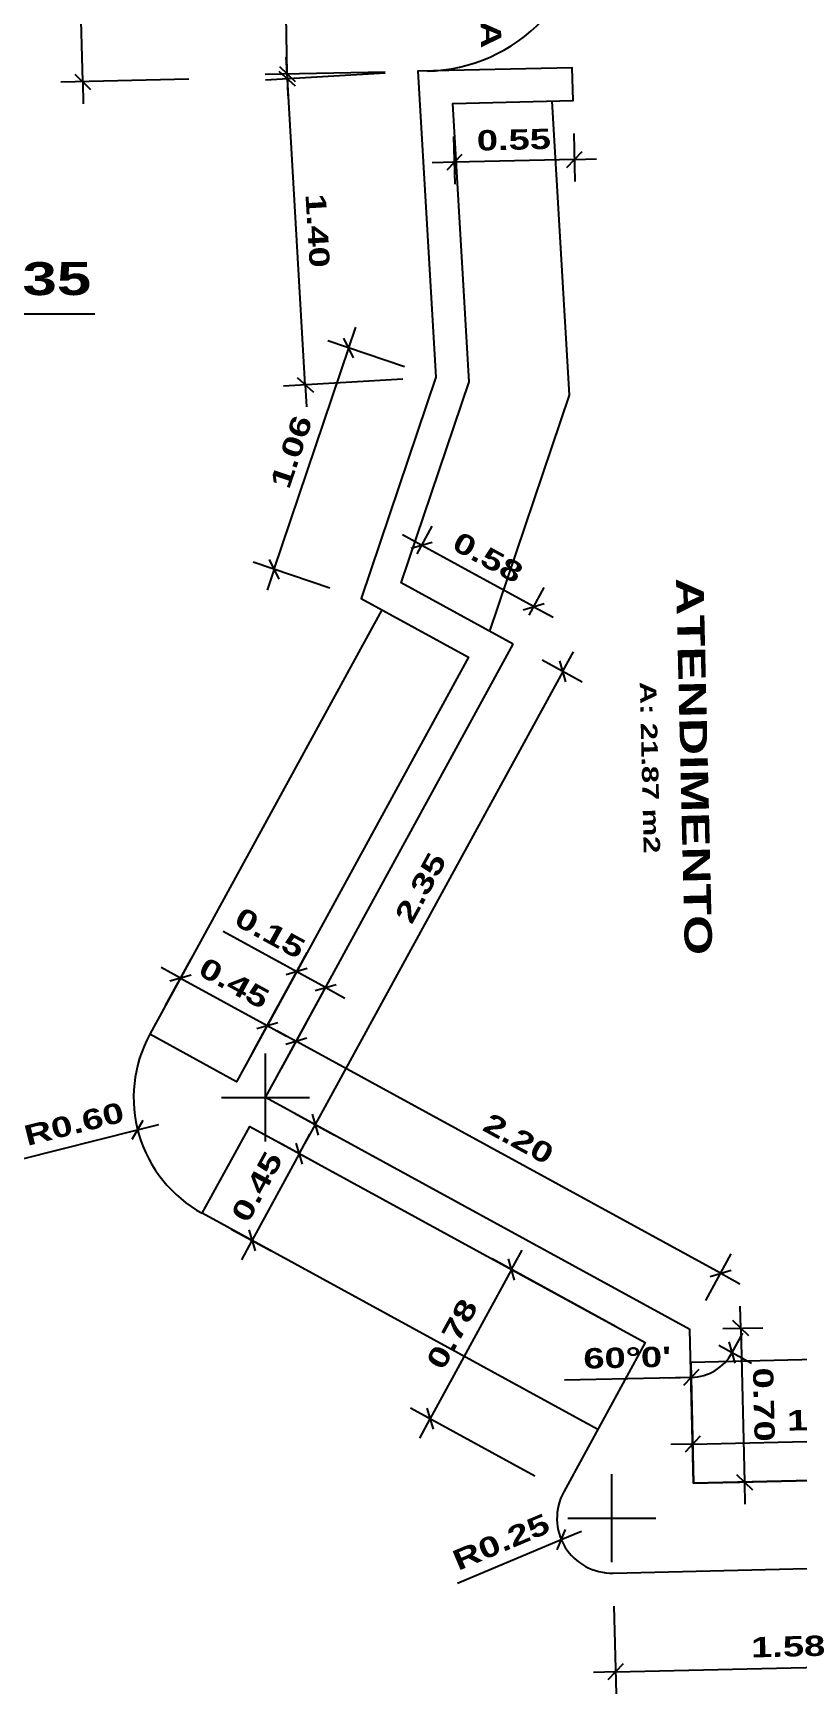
# Model space of a CAD drawing. Extents: x 346 to 515, y 162 to 297.
# Drawn here: x 470.73 to 474.21, y 215.43 to 223.02 of the extents above; entities that cross this region are included whole.
import ezdxf
from ezdxf.enums import TextEntityAlignment as Align

# ---------------------------------------------------------------- set-up
doc = ezdxf.new("R2010")
doc.units = 0
doc.header["$LTSCALE"] = 35
doc.linetypes.add('HIDDEN2', pattern=[4.7625, 3.175, -1.5875])
doc.layers.get('0').update_dxf_attribs({"linetype": 'CONTINUOUS'})
doc.layers.get('DEFPOINTS').update_dxf_attribs({"color": 2, "linetype": 'CONTINUOUS'})
for name, color, linetype in [('COBERTURA', 13, 'HIDDEN2'), ('COTA', 13, 'CONTINUOUS'), ('COTAS_100', 13, 'CONTINUOUS'), ('COTAS_125', 13, 'CONTINUOUS'), ('DIVISORIA', 2, 'CONTINUOUS'), ('EQUIP', 7, 'CONTINUOUS'), ('ESPECARQ', 2, 'CONTINUOUS'), ('LPISO', 234, 'CONTINUOUS'), ('UNIDADE', 4, 'CONTINUOUS')]:
    doc.layers.add(name, color=color, linetype=linetype)
doc.styles.add('REGUA100', font='cityb___.ttf', dxfattribs={"width": 1.4})
doc.styles.add('REGUA60', font='cityb___.ttf', dxfattribs={"width": 1.4})
doc.dimstyles.get("Standard").update_dxf_attribs({"dimtxt": 0.18, "dimasz": 0.18, "dimexe": 0.18, "dimexo": 0.0625, "dimgap": 0.09, "dimtad": 0, "dimtih": 1, "dimtoh": 1, "dimdec": 4, "dimzin": 0, "dimdsep": 46, "dimtxsty": 'Standard', "dimcen": 0.09, "dimadec": 0, "dimazin": 0, "dimtfac": 1, "dimtdec": 4, "dimtofl": 0, "dimtmove": 0, "dimatfit": 3, "dimfxl": 1, "dimtolj": 1, "dimtzin": 0, "dimarcsym": 0})

# ---------------------------------------------------------------- blocks, each defined once
blk = doc.blocks.new('COTATR')
at = {"color": 6}
blk.add_line((-70.7, -70.7), (70.7, 70.7), dxfattribs=at)
at = {"color": 0, "linetype": 'ByBlock'}
blk.add_line((0, 0), (200, 0), dxfattribs=at)
blk = doc.blocks.new('*D35')
at = {"color": 0, "linetype": 'ByBlock'}
blk.add_line((433.2369, 223.7809), (431.5721, 225.294), dxfattribs=at)
at = {"layer": 'DEFPOINTS', "color": 0, "linetype": 'ByBlock'}
for p in [(431.5721, 225.294), (474.8759, 185.935)]:
    blk.add_point(p, dxfattribs=at)
at = {"color": 0, "linetype": 'ByBlock', "xscale": 0.001, "yscale": 0.001, "zscale": 0.001, "rotation": 137.7321252080714}
blk.add_blockref('COTATR', (431.5721, 225.294), dxfattribs=at)
at = {"color": 2, "linetype": 'ByBlock', "insert": (432.9218, 224.3283), "char_height": 0.185, "attachment_point": 5, "rotation": 317.73213, "style": 'REGUA60'}
blk.add_mtext('\\A1;R58.52', dxfattribs=at)
blk = doc.blocks.new('*D145')
at = {"color": 0, "linetype": 'ByBlock'}
for p, q in [((476.7321, 216.0176), (477.1076, 215.8124)), ((477.0196, 215.8599), (473.4357, 209.3002)), ((473.1477, 209.457), (473.5232, 209.2518))]:
    blk.add_line(p, q, dxfattribs=at)
at = {"layer": 'DEFPOINTS', "color": 0, "linetype": 'ByBlock'}
for p in [(476.6004, 216.0895), (473.016, 209.5289), (473.4354, 209.2998)]:
    blk.add_point(p, dxfattribs=at)
at = {"color": 0, "linetype": 'ByBlock', "xscale": 0.0005, "yscale": 0.0005, "zscale": 0.0005}
for p, rotation in [((477.0198, 215.8604), 61.34990299721299), ((473.4354, 209.2998), 241.349902997213)]:
    blk.add_blockref('COTATR', p, dxfattribs=dict(at, rotation=rotation))
at = {"color": 2, "linetype": 'ByBlock', "insert": (475.1424, 212.6266), "char_height": 0.0925, "attachment_point": 5, "rotation": 61.3499, "style": 'REGUA60'}
blk.add_mtext('\\A1;7.48', dxfattribs=at)
blk = doc.blocks.new('*D162')
at = {"color": 0, "linetype": 'ByBlock'}
for p, q in [((473.7313, 216.572), (473.7283, 216.7005)), ((474.931, 216.6003), (474.928, 216.7288)), ((473.7311, 216.6006), (474.9298, 216.6288))]:
    blk.add_line(p, q, dxfattribs=at)
at = {"layer": 'DEFPOINTS', "color": 0, "linetype": 'ByBlock'}
for p in [(474.9303, 216.6288), (474.9345, 216.4504), (473.7348, 216.4221)]:
    blk.add_point(p, dxfattribs=at)
at = {"color": 0, "linetype": 'ByBlock', "xscale": 0.0005, "yscale": 0.0005, "zscale": 0.0005}
for p, rotation in [((473.7306, 216.6005), 181.3499029972141), ((474.9303, 216.6288), 1.349902997214041)]:
    blk.add_blockref('COTATR', p, dxfattribs=dict(at, rotation=rotation))
at = {"color": 2, "linetype": 'ByBlock', "insert": (474.3282, 216.7109), "char_height": 0.0925, "attachment_point": 5, "rotation": 1.3499, "style": 'REGUA60'}
blk.add_mtext('\\A1;1.20', dxfattribs=at)
blk = doc.blocks.new('*D163')
at = {"color": 0, "linetype": 'ByBlock'}
for p, q in [((473.8683, 217.1254), (474.0494, 217.1297)), ((473.9494, 217.1268), (473.9659, 216.428)), ((473.8848, 216.4256), (474.0659, 216.4299))]:
    blk.add_line(p, q, dxfattribs=at)
at = {"layer": 'DEFPOINTS', "color": 0, "linetype": 'ByBlock'}
for p in [(473.7184, 217.1219), (473.7348, 216.4221), (473.9659, 216.4275)]:
    blk.add_point(p, dxfattribs=at)
at = {"color": 0, "linetype": 'ByBlock', "xscale": 0.0005, "yscale": 0.0005, "zscale": 0.0005}
for p, rotation in [((473.9494, 217.1273), 91.34990299721404), ((473.9659, 216.4275), 271.349902997214)]:
    blk.add_blockref('COTATR', p, dxfattribs=dict(at, rotation=rotation))
at = {"color": 2, "linetype": 'ByBlock', "insert": (474.0539, 216.7797), "char_height": 0.0925, "attachment_point": 5, "rotation": 271.3499, "style": 'REGUA60'}
blk.add_mtext('\\A1;0.70', dxfattribs=at)
blk = doc.blocks.new('*D164')
at = {"color": 0, "linetype": 'ByBlock'}
for p, q in [((471.8596, 218.3083), (471.9752, 218.5199)), ((473.8575, 217.3776), (471.9277, 218.4319)), ((473.7903, 217.2535), (473.9059, 217.4651))]:
    blk.add_line(p, q, dxfattribs=at)
at = {"layer": 'DEFPOINTS', "color": 0, "linetype": 'ByBlock'}
for p in [(471.9273, 218.4322), (471.7877, 218.1767), (473.7184, 217.1219)]:
    blk.add_point(p, dxfattribs=at)
at = {"color": 0, "linetype": 'ByBlock', "xscale": 0.0005, "yscale": 0.0005, "zscale": 0.0005}
for p, rotation in [((471.9273, 218.4322), 151.3499029972133), ((473.8579, 217.3774), 331.3499029972133)]:
    blk.add_blockref('COTATR', p, dxfattribs=dict(at, rotation=rotation))
at = {"color": 2, "linetype": 'ByBlock', "insert": (472.9388, 217.9892), "char_height": 0.0925, "attachment_point": 5, "rotation": 331.3499, "style": 'REGUA60'}
blk.add_mtext('\\A1;2.20', dxfattribs=at)
blk = doc.blocks.new('*D165')
at = {"color": 0, "linetype": 'ByBlock'}
for p, q in [((473.0461, 220.1671), (473.228, 220.0677)), ((473.14, 220.1152), (472.0137, 218.0538)), ((471.9194, 218.1048), (472.1012, 218.0054))]:
    blk.add_line(p, q, dxfattribs=at)
at = {"layer": 'DEFPOINTS', "color": 0, "linetype": 'ByBlock'}
for p in [(472.9144, 220.239), (471.7877, 218.1767), (472.0135, 218.0533)]:
    blk.add_point(p, dxfattribs=at)
at = {"color": 0, "linetype": 'ByBlock', "xscale": 0.0005, "yscale": 0.0005, "zscale": 0.0005}
for p, rotation in [((473.1402, 220.1156), 61.34990299721163), ((472.0135, 218.0533), 241.3499029972116)]:
    blk.add_blockref('COTATR', p, dxfattribs=dict(at, rotation=rotation))
at = {"color": 2, "linetype": 'ByBlock', "insert": (472.4933, 219.1302), "char_height": 0.0925, "attachment_point": 5, "rotation": 61.3499, "style": 'REGUA60'}
blk.add_mtext('\\A1;2.35', dxfattribs=at)
blk = doc.blocks.new('*D166')
at = {"color": 0, "linetype": 'ByBlock'}
for p, q in [((472.477, 220.6489), (472.5461, 220.7753)), ((473.007, 220.4095), (472.4986, 220.6873)), ((472.9864, 220.3706), (473.0554, 220.497))]:
    blk.add_line(p, q, dxfattribs=at)
at = {"layer": 'DEFPOINTS', "color": 0, "linetype": 'ByBlock'}
for p in [(472.4981, 220.6876), (472.4051, 220.5173), (472.9144, 220.239)]:
    blk.add_point(p, dxfattribs=at)
at = {"color": 0, "linetype": 'ByBlock', "xscale": 0.0005, "yscale": 0.0005, "zscale": 0.0005}
for p, rotation in [((472.4981, 220.6876), 151.3499029972068), ((473.0075, 220.4093), 331.3499029972068)]:
    blk.add_blockref('COTATR', p, dxfattribs=dict(at, rotation=rotation))
at = {"color": 2, "linetype": 'ByBlock', "insert": (472.7991, 220.6332), "char_height": 0.0925, "attachment_point": 5, "rotation": 331.3499, "style": 'REGUA60'}
blk.add_mtext('\\A1;0.58', dxfattribs=at)
blk = doc.blocks.new('*D167')
at = {"color": 0, "linetype": 'ByBlock'}
for p, q in [((472.4203, 221.5005), (472.0714, 221.6183)), ((471.8266, 220.5802), (472.166, 221.5858)), ((472.0806, 220.4939), (471.7317, 220.6117))]:
    blk.add_line(p, q, dxfattribs=at)
at = {"layer": 'DEFPOINTS', "color": 0, "linetype": 'ByBlock'}
for p in [(472.1661, 221.5863), (472.5624, 221.4525), (472.2227, 220.446)]:
    blk.add_point(p, dxfattribs=at)
at = {"color": 0, "linetype": 'ByBlock', "xscale": 0.0005, "yscale": 0.0005, "zscale": 0.0005}
for p, rotation in [((472.1661, 221.5863), 71.34990299720693), ((471.8264, 220.5797), 251.349902997207)]:
    blk.add_blockref('COTATR', p, dxfattribs=dict(at, rotation=rotation))
at = {"color": 2, "linetype": 'ByBlock', "insert": (471.9051, 221.1138), "char_height": 0.0925, "attachment_point": 5, "rotation": 71.3499, "style": 'REGUA60'}
blk.add_mtext('\\A1;1.06', dxfattribs=at)
blk = doc.blocks.new('*D168')
at = {"color": 0, "linetype": 'ByBlock'}
for p, q in [((472.3312, 222.8356), (471.7872, 222.8037)), ((471.9685, 221.4183), (471.8871, 222.8091)), ((472.4127, 221.4438), (471.8687, 221.4119))]:
    blk.add_line(p, q, dxfattribs=at)
at = {"layer": 'DEFPOINTS', "color": 0, "linetype": 'ByBlock'}
for p in [(472.481, 222.8443), (471.887, 222.8096), (472.5624, 221.4525)]:
    blk.add_point(p, dxfattribs=at)
at = {"color": 0, "linetype": 'ByBlock', "xscale": 0.0005, "yscale": 0.0005, "zscale": 0.0005}
for p, rotation in [((471.887, 222.8096), 93.3499029972132), ((471.9685, 221.4178), 273.3499029972132)]:
    blk.add_blockref('COTATR', p, dxfattribs=dict(at, rotation=rotation))
at = {"color": 2, "linetype": 'ByBlock', "insert": (472.0244, 222.1193), "char_height": 0.0925, "attachment_point": 5, "rotation": 273.3499, "style": 'REGUA60'}
blk.add_mtext('\\A1;1.40', dxfattribs=at)
blk = doc.blocks.new('*D169')
at = {"color": 0, "linetype": 'ByBlock'}
for p, q in [((472.6433, 222.5481), (472.6485, 222.3304)), ((473.1901, 222.561), (473.1952, 222.3433)), ((473.1923, 222.4433), (472.6466, 222.4304))]:
    blk.add_line(p, q, dxfattribs=at)
at = {"layer": 'DEFPOINTS', "color": 0, "linetype": 'ByBlock'}
for p in [(472.6398, 222.698), (473.1865, 222.7109), (472.6461, 222.4304)]:
    blk.add_point(p, dxfattribs=at)
at = {"color": 0, "linetype": 'ByBlock', "xscale": 0.0005, "yscale": 0.0005, "zscale": 0.0005}
for p, rotation in [((472.6461, 222.4304), 181.3499029971905), ((473.1928, 222.4433), 1.349902997190507)]:
    blk.add_blockref('COTATR', p, dxfattribs=dict(at, rotation=rotation))
at = {"color": 2, "linetype": 'ByBlock', "insert": (472.9172, 222.5331), "char_height": 0.0925, "attachment_point": 5, "rotation": 1.3499, "style": 'REGUA60'}
blk.add_mtext('\\A1;0.55', dxfattribs=at)
blk = doc.blocks.new('*D170')
at = {"color": 0, "linetype": 'ByBlock'}
for p, q in [((471.3331, 218.596), (471.4487, 218.8076)), ((471.4012, 218.7196), (471.7952, 218.5043)), ((471.728, 218.3803), (471.8436, 218.5918))]:
    blk.add_line(p, q, dxfattribs=at)
at = {"layer": 'DEFPOINTS', "color": 0, "linetype": 'ByBlock'}
for p in [(471.7957, 218.5041), (471.2612, 218.4644), (471.6561, 218.2486)]:
    blk.add_point(p, dxfattribs=at)
at = {"color": 0, "linetype": 'ByBlock', "xscale": 0.0005, "yscale": 0.0005, "zscale": 0.0005}
for p, rotation in [((471.4008, 218.7198), 151.3499029972031), ((471.7957, 218.5041), 331.3499029972032)]:
    blk.add_blockref('COTATR', p, dxfattribs=dict(at, rotation=rotation))
at = {"color": 2, "linetype": 'ByBlock', "insert": (471.6446, 218.6969), "char_height": 0.0925, "attachment_point": 5, "rotation": 331.3499, "style": 'REGUA60'}
blk.add_mtext('\\A1;0.45', dxfattribs=at)
blk = doc.blocks.new('*D171')
at = {"color": 0, "linetype": 'ByBlock'}
for p, q in [((471.8474, 217.9731), (472.0293, 217.8738)), ((471.9413, 217.9213), (471.7261, 217.5272)), ((471.6317, 217.5782), (471.8136, 217.4789))]:
    blk.add_line(p, q, dxfattribs=at)
at = {"layer": 'DEFPOINTS', "color": 0, "linetype": 'ByBlock'}
for p in [(471.7158, 218.0451), (471.5, 217.6502), (471.7258, 217.5268)]:
    blk.add_point(p, dxfattribs=at)
at = {"color": 0, "linetype": 'ByBlock', "xscale": 0.0005, "yscale": 0.0005, "zscale": 0.0005}
for p, rotation in [((471.9416, 217.9217), 61.34990299721268), ((471.7258, 217.5268), 241.3499029972127)]:
    blk.add_blockref('COTATR', p, dxfattribs=dict(at, rotation=rotation))
at = {"color": 2, "linetype": 'ByBlock', "insert": (471.7487, 217.7707), "char_height": 0.0925, "attachment_point": 5, "rotation": 61.3499, "style": 'REGUA60'}
blk.add_mtext('\\A1;0.45', dxfattribs=at)
blk = doc.blocks.new('*D172')
at = {"color": 0, "linetype": 'ByBlock'}
for p, q in [((471.9295, 218.7491), (471.5948, 218.932)), ((471.728, 218.3803), (471.9775, 218.8369)), ((471.8596, 218.3083), (472.1091, 218.7649)), ((472.0607, 218.6774), (471.93, 218.7489))]:
    blk.add_line(p, q, dxfattribs=at)
at = {"layer": 'DEFPOINTS', "color": 0, "linetype": 'ByBlock'}
for p in [(471.9295, 218.7491), (471.6561, 218.2486), (471.7877, 218.1767)]:
    blk.add_point(p, dxfattribs=at)
at = {"color": 0, "linetype": 'ByBlock', "xscale": 0.0005, "yscale": 0.0005, "zscale": 0.0005}
for p, rotation in [((471.9295, 218.7491), 151.3499029972861), ((472.0612, 218.6772), 331.3499029972861)]:
    blk.add_blockref('COTATR', p, dxfattribs=dict(at, rotation=rotation))
at = {"color": 2, "linetype": 'ByBlock', "insert": (471.8081, 218.9251), "char_height": 0.0925, "attachment_point": 5, "rotation": 331.3499, "style": 'REGUA60'}
blk.add_mtext('\\A1;0.15', dxfattribs=at)
blk = doc.blocks.new('*D173')
at = {"color": 0, "linetype": 'ByBlock'}
for p, q in [((471.7877, 217.9767), (471.7877, 218.3767)), ((471.5877, 218.1767), (471.9877, 218.1767)), ((470.6754, 217.8966), (471.2059, 218.0302))]:
    blk.add_line(p, q, dxfattribs=at)
at = {"layer": 'DEFPOINTS', "color": 0, "linetype": 'ByBlock'}
for p in [(471.7877, 218.1767), (471.2059, 218.0302)]:
    blk.add_point(p, dxfattribs=at)
at = {"color": 0, "linetype": 'ByBlock', "xscale": 0.0005, "yscale": 0.0005, "zscale": 0.0005, "rotation": 14.13398175229139}
blk.add_blockref('COTATR', (471.2059, 218.0302), dxfattribs=at)
at = {"color": 2, "linetype": 'ByBlock', "insert": (470.9167, 218.0566), "char_height": 0.0925, "attachment_point": 5, "rotation": 14.13398, "style": 'REGUA60'}
blk.add_mtext('\\A1;R0.60', dxfattribs=at)
blk = doc.blocks.new('*D174')
at = {"color": 0, "linetype": 'ByBlock'}
for p, q in [((473.3632, 216.0633), (473.3632, 216.4633)), ((473.1632, 216.2633), (473.5632, 216.2633)), ((472.6613, 215.967), (473.1329, 216.166))]:
    blk.add_line(p, q, dxfattribs=at)
at = {"layer": 'DEFPOINTS', "color": 0, "linetype": 'ByBlock'}
for p in [(473.3632, 216.2633), (473.1329, 216.166)]:
    blk.add_point(p, dxfattribs=at)
at = {"color": 0, "linetype": 'ByBlock', "xscale": 0.0005, "yscale": 0.0005, "zscale": 0.0005, "rotation": 22.88891485558662}
blk.add_blockref('COTATR', (473.1329, 216.166), dxfattribs=at)
at = {"color": 2, "linetype": 'ByBlock', "insert": (472.8592, 216.155), "char_height": 0.0925, "attachment_point": 5, "rotation": 22.88891, "style": 'REGUA60'}
blk.add_mtext('\\A1;R0.25', dxfattribs=at)
blk = doc.blocks.new('*D175')
at = {"color": 0, "linetype": 'ByBlock'}
for p, q in [((473.3832, 217.1341), (472.8187, 217.4425)), ((472.9062, 217.3941), (472.5357, 216.716)), ((473.0122, 216.4551), (472.4477, 216.7635))]:
    blk.add_line(p, q, dxfattribs=at)
at = {"layer": 'DEFPOINTS', "color": 0, "linetype": 'ByBlock'}
for p in [(473.5148, 217.0622), (472.5355, 216.7155), (473.1438, 216.3831)]:
    blk.add_point(p, dxfattribs=at)
at = {"color": 0, "linetype": 'ByBlock', "xscale": 0.0005, "yscale": 0.0005, "zscale": 0.0005}
for p, rotation in [((472.9064, 217.3945), 61.34990299720252), ((472.5355, 216.7155), 241.3499029972025)]:
    blk.add_blockref('COTATR', p, dxfattribs=dict(at, rotation=rotation))
at = {"color": 2, "linetype": 'ByBlock', "insert": (472.6362, 217.1013), "char_height": 0.0925, "attachment_point": 5, "rotation": 61.3499, "style": 'REGUA60'}
blk.add_mtext('\\A1;0.78', dxfattribs=at)
blk = doc.blocks.new('*D176')
at = {"color": 0, "linetype": 'ByBlock'}
for p, q in [((473.3726, 215.8634), (473.382, 215.4642)), ((474.9475, 215.9005), (474.9569, 215.5013)), ((473.3802, 215.5642), (474.954, 215.6013))]:
    blk.add_line(p, q, dxfattribs=at)
at = {"layer": 'DEFPOINTS', "color": 0, "linetype": 'ByBlock'}
for p in [(473.3691, 216.0134), (474.9439, 216.0505), (474.9545, 215.6013)]:
    blk.add_point(p, dxfattribs=at)
at = {"color": 0, "linetype": 'ByBlock', "xscale": 0.0005, "yscale": 0.0005, "zscale": 0.0005}
for p, rotation in [((474.9545, 215.6013), 1.349902997216649), ((473.3797, 215.5642), 181.3499029972166)]:
    blk.add_blockref('COTATR', p, dxfattribs=dict(at, rotation=rotation))
at = {"color": 2, "linetype": 'ByBlock', "insert": (474.1648, 215.6793), "char_height": 0.0925, "attachment_point": 5, "rotation": 1.3499, "style": 'REGUA60'}
blk.add_mtext('\\A1;1.58', dxfattribs=at)
blk = doc.blocks.new('*D177')
at = {"color": 0, "linetype": 'ByBlock'}
for p, q in [((472.3145, 223.6411), (471.7701, 223.6299)), ((471.8866, 222.8326), (471.8701, 223.6314)), ((472.331, 222.8412), (471.7866, 222.83))]:
    blk.add_line(p, q, dxfattribs=at)
at = {"layer": 'DEFPOINTS', "color": 0, "linetype": 'ByBlock'}
for p in [(471.8701, 223.6319), (472.4645, 223.6442), (472.481, 222.8443)]:
    blk.add_point(p, dxfattribs=at)
at = {"color": 0, "linetype": 'ByBlock', "xscale": 0.0005, "yscale": 0.0005, "zscale": 0.0005}
for p, rotation in [((471.8701, 223.6319), 91.17944192519877), ((471.8866, 222.8321), 271.1794419251988)]:
    blk.add_blockref('COTATR', p, dxfattribs=dict(at, rotation=rotation))
at = {"color": 2, "linetype": 'ByBlock', "insert": (471.9749, 223.234), "char_height": 0.0925, "attachment_point": 5, "rotation": 271.17944, "style": 'REGUA60'}
blk.add_mtext('\\A1;0.80', dxfattribs=at)
blk = doc.blocks.new('*D179')
at = {"color": 0, "linetype": 'ByBlock'}
for p, q in [((471.3892, 224.9201), (470.8061, 224.9064)), ((470.9558, 222.7974), (470.906, 224.9082)), ((471.439, 222.8083), (470.8558, 222.7945))]:
    blk.add_line(p, q, dxfattribs=at)
at = {"layer": 'DEFPOINTS', "color": 0, "linetype": 'ByBlock'}
for p in [(470.906, 224.9087), (471.5391, 224.9237), (471.5889, 222.8118)]:
    blk.add_point(p, dxfattribs=at)
at = {"color": 0, "linetype": 'ByBlock', "xscale": 0.0005, "yscale": 0.0005, "zscale": 0.0005}
for p, rotation in [((470.906, 224.9087), 91.34990299721652), ((470.9558, 222.7969), 271.3499029972165)]:
    blk.add_blockref('COTATR', p, dxfattribs=dict(at, rotation=rotation))
at = {"color": 2, "linetype": 'ByBlock', "insert": (471.0264, 223.8551), "char_height": 0.0925, "attachment_point": 5, "rotation": 271.3499, "style": 'REGUA60'}
blk.add_mtext('\\A1;2.11', dxfattribs=at)
blk = doc.blocks.new('*D181')
at = {"color": 0, "linetype": 'ByBlock'}
for p, q in [((473.85, 217.05), (473.998, 216.9691)), ((473.723, 216.9033), (473.1471, 216.891))]:
    blk.add_line(p, q, dxfattribs=at)
for start, end in [(271.4809, 331.2189), (271.2189, 271.3499)]:
    blk.add_arc((473.7184, 217.1219), 0.2187, start, end, dxfattribs=at)
at = {"layer": 'DEFPOINTS', "color": 0, "linetype": 'ByBlock'}
for p in [(471.7877, 218.1767), (473.7184, 217.1219), (473.7184, 217.1219), (473.8628, 216.9577), (473.7348, 216.4221)]:
    blk.add_point(p, dxfattribs=at)
at = {"color": 0, "linetype": 'ByBlock', "xscale": 0.0005, "yscale": 0.0005, "zscale": 0.0005}
for p, rotation in [((473.9103, 217.017), 61.28440227573269), ((473.7235, 216.9033), 181.4154037186801)]:
    blk.add_blockref('COTATR', p, dxfattribs=dict(at, rotation=rotation))
at = {"color": 2, "linetype": 'ByBlock', "insert": (473.433, 216.9933), "char_height": 0.0925, "attachment_point": 5, "rotation": 1.2189, "style": 'REGUA60'}
blk.add_mtext("\\A1;60°0'", dxfattribs=at)
blk = doc.blocks.new('*D195')
at = {"color": 0, "linetype": 'ByBlock'}
for p, q in [((479.7285, 221.6148), (479.7285, 222.0148)), ((479.5285, 221.8148), (479.9285, 221.8148)), ((470.85, 208.8552), (471.816, 210.2652))]:
    blk.add_line(p, q, dxfattribs=at)
at = {"layer": 'DEFPOINTS', "color": 0, "linetype": 'ByBlock'}
for p in [(479.7285, 221.8148), (471.816, 210.2652)]:
    blk.add_point(p, dxfattribs=at)
at = {"color": 0, "linetype": 'ByBlock', "xscale": 0.0005, "yscale": 0.0005, "zscale": 0.0005, "rotation": 55.58548233269543}
blk.add_blockref('COTATR', (471.816, 210.2652), dxfattribs=at)
at = {"color": 2, "linetype": 'ByBlock', "insert": (470.9333, 209.1481), "char_height": 0.0925, "attachment_point": 5, "rotation": 55.58548, "style": 'REGUA60'}
blk.add_mtext('\\A1;R14.00', dxfattribs=at)
blk = doc.blocks.new('INDUNI1')
at = {"color": 0, "style": 'REGUA100', "width": 1.4, "flags": 8}
for tag, p in [('NOME1', (0, 0)), ('NOME2', (0, -4.29))]:
    blk.add_attdef(tag, text='', height=2.5, dxfattribs=at).set_placement(p, align=Align.CENTER)
at = {"layer": 'ESPECARQ', "style": 'REGUA60', "width": 1.4}
blk.add_attdef('AREA', text='', height=1.5, dxfattribs=at).set_placement((0, -7.81), align=Align.CENTER)
at = {"layer": 'ESPECARQ', "style": 'REGUA60', "width": 1.4, "flags": 8}
for tag, p in [('PISO', (0, -10.31)), ('REVPAR', (0, -12.81)), ('PEDIR', (0, -15.31))]:
    blk.add_attdef(tag, text='', height=1.5, dxfattribs=at).set_placement(p, align=Align.CENTER)
blk = doc.blocks.new('*D197')
at = {"color": 0, "linetype": 'ByBlock'}
for p, q in [((479.8601, 221.7429), (480.7768, 221.242)), ((480.6888, 221.2895), (473.9769, 209.0045)), ((473.1477, 209.457), (474.0644, 208.9561))]:
    blk.add_line(p, q, dxfattribs=at)
at = {"layer": 'DEFPOINTS', "color": 0, "linetype": 'ByBlock'}
for p in [(479.7285, 221.8148), (473.016, 209.5289), (473.9767, 209.004)]:
    blk.add_point(p, dxfattribs=at)
at = {"color": 0, "linetype": 'ByBlock', "xscale": 0.0005, "yscale": 0.0005, "zscale": 0.0005}
for p, rotation in [((480.6891, 221.2899), 61.34990299721379), ((473.9767, 209.004), 241.3499029972139)]:
    blk.add_blockref('COTATR', p, dxfattribs=dict(at, rotation=rotation))
at = {"color": 2, "linetype": 'ByBlock', "insert": (477.2479, 215.1934), "char_height": 0.0925, "attachment_point": 5, "rotation": 61.3499, "style": 'REGUA60'}
blk.add_mtext('\\A1;14.00', dxfattribs=at)
blk = doc.blocks.new('NIVELPB')
at = {"linetype": 'ByBlock'}
for p, q in [((0, -2.25), (0, 2.25)), ((-2.25, 0), (7.75, 0))]:
    blk.add_line(p, q, dxfattribs=at)
at = {"linetype": 'ByBlock', "const_width": 1.5}
for points in [[(-0.75, 0, -0.414214), (0, 0.75, -0.618034)], [(0, -0.75, 0.414214), (0.75, 0, 0.618034)]]:
    blk.add_lwpolyline(points, format="xyb", dxfattribs=at)
at = {"linetype": 'ByBlock'}
for start, end in [(0, 90), (180, 270)]:
    blk.add_arc((0, 0), 1.5, start, end, dxfattribs=at)
at = {"color": 0, "linetype": 'ByBlock', "style": 'REGUA60', "width": 1.4}
blk.add_attdef('COTAPISO', (2.117, 0.85), '', height=1.5, dxfattribs=at)

msp = doc.modelspace()

# ---------------------------------------------------------------- linework, layer by layer
at = {"layer": 'COBERTURA', "ltscale": 0.005}
msp.add_arc((479.72847, 221.81478), 15, 91.349903, 245.172457, dxfattribs=at)
at = {"layer": 'DIVISORIA'}
msp.add_lwpolyline([(472.91445, 220.23898), (472.40509, 220.51726), (472.71389, 221.43219), (472.63979, 222.69802), (473.18654, 222.71091), (473.18301, 222.86087), (472.48097, 222.84432), (472.56244, 221.45253), (472.22272, 220.44598), (472.71089, 220.17926), (471.65608, 218.24862), (471.26118, 218.46438, 0.4142136), (471.50004, 217.65016), (471.7158, 218.04507), (473.5148, 217.06217), (473.14382, 216.38315, 0.5773503), (473.3691, 216.01335), (474.94394, 216.05046), (474.93451, 216.45035), (473.73485, 216.42208), (473.71836, 217.12189), (471.78772, 218.1767)], format="xyb", close=True, dxfattribs=at)
at = {"layer": 'EQUIP'}
msp.add_lwpolyline([(474.93451, 216.45035), (474.92156, 217.0002), (473.72189, 216.97193), (473.73485, 216.42208)], close=True, dxfattribs=at)
at = {"layer": 'LPISO'}
for p, q in [((472.31599, 220.39502), (471.26118, 218.46438)), ((473.29905, 216.66727), (471.50004, 217.65016))]:
    msp.add_line(p, q, dxfattribs=at)
msp.add_lwpolyline([(473.08994, 222.70863), (473.16823, 221.37116), (472.80609, 220.29818)], dxfattribs=at)
for centre, radius, start, end in [((479.72847, 221.81478), 14.125, 137.181701, 241.349903), ((472.50552, 223.59511), 0.75, 271.349903, 1.349903)]:
    msp.add_arc(centre, radius, start, end, dxfattribs=at)

# ---------------------------------------------------------------- block references
at = {"layer": 'COTAS_125', "color": 2, "xscale": 0.1, "yscale": 0.1, "zscale": 0.1}
msp.add_blockref('NIVELPB', (470.23641, 221.74168), dxfattribs=at).add_auto_attribs({'COTAPISO': '0.35'})
at = {"layer": 'UNIDADE', "xscale": 0.05, "yscale": 0.05, "zscale": 0.05, "rotation": 271.349902997214}
msp.add_blockref('INDUNI1', (473.88934, 219.68595), dxfattribs=at).add_auto_attribs({'NOME2': 'ATENDIMENTO', 'AREA': 'A: 21.87 m2'})

# ---------------------------------------------------------------- texts
at = {"layer": 'COTA', "color": 2, "insert": (472.72012, 223.25026), "char_height": 0.0925, "attachment_point": 5, "rotation": 271.349903, "style": 'REGUA60'}
msp.add_mtext('PORTA\\P0,75', dxfattribs=at)

# ---------------------------------------------------------------- dimensions: what is measured, and where the dimension line sits
at = {"layer": 'COTA'}
for p1, p2, distance, picture, middle in [((471.58891, 222.81181), (471.53915, 224.92366), 0.63329, '*D179', (471.02636, 223.85507)), ((472.48097, 222.84432), (472.46451, 223.64416), 0.5945, '*D177', (471.97492, 223.23399)), ((472.56244, 221.45253), (472.48097, 222.84432), 0.59495, '*D168', (472.02441, 222.11932)), ((473.18654, 222.71091), (472.63979, 222.69802), 0.26768, '*D169', (472.91721, 222.53307)), ((479.72847, 221.81478), (473.01604, 209.52888), 1.09463, '*D197', (477.24791, 215.19341)), ((472.22272, 220.44598), (472.56244, 221.45253), 0.41825, '*D167', (471.90511, 221.11378)), ((472.91445, 220.23898), (472.40509, 220.51726), -0.19405, '*D166', (472.79911, 220.63317)), ((472.91445, 220.23898), (471.78772, 218.1767), 0.25727, '*D165', (472.49327, 219.13015)), ((471.78772, 218.1767), (471.65608, 218.24862), -0.57031, '*D172', (471.8081, 218.92509)), ((471.26118, 218.46438), (471.65608, 218.24862), 0.29112, '*D170', (471.64462, 218.69692)), ((473.71836, 217.12189), (471.78772, 218.1767), -0.29112, '*D164', (472.93875, 217.98922)), ((471.7158, 218.04507), (471.50004, 217.65016), 0.25727, '*D171', (471.74874, 217.77068)), ((473.5148, 217.06217), (473.14382, 216.38315), -0.69323, '*D175', (472.63621, 217.10134)), ((476.60045, 216.0895), (473.01604, 209.52888), 0.47789, '*D145', (475.14237, 212.62664)), ((473.3691, 216.01335), (474.94394, 216.05046), -0.44932, '*D176', (474.16483, 215.67926))]:
    dim = msp.add_aligned_dim(p1=p1, p2=p2, distance=distance, dimstyle='Standard', override={"dimscale": 0.05, "dimtxt": 1.85, "dimasz": 0.01, "dimexe": 2, "dimexo": 3, "dimgap": 0.98, "dimtad": 1, "dimtih": 0, "dimtoh": 0, "dimdec": 2, "dimrnd": 0.005, "dimlunit": 6, "dimtxsty": 'REGUA60', "dimblk": 'COTATR', "dimcen": 4, "dimdle": 4, "dimclrt": 2, "dimaunit": 1}, dxfattribs=at)
    dim.commit()
    dim.dimension.update_dxf_attribs({"geometry": picture, "text_midpoint": middle})
for center, mpoint, picture, middle in [((479.72847, 221.81478), (471.81601, 210.26519), '*D195', (471.0132, 209.09336)), ((471.78772, 218.1767), (471.20588, 218.03019), '*D173', (470.94017, 217.96328)), ((473.36321, 216.26328), (473.13289, 216.16605), '*D174', (472.89666, 216.06631))]:
    dim = msp.add_radius_dim(center=center, mpoint=mpoint, dimstyle='Standard', override={"dimscale": 0.05, "dimtxt": 1.85, "dimasz": 0.01, "dimexe": 2, "dimexo": 3, "dimgap": 0.98, "dimtad": 1, "dimtih": 0, "dimtoh": 0, "dimdec": 2, "dimrnd": 0.005, "dimlunit": 6, "dimtxsty": 'REGUA60', "dimblk": 'COTATR', "dimcen": 4, "dimdle": 4, "dimclrt": 2, "dimaunit": 1}, dxfattribs=at)
    dim.commit()
    dim.dimension.update_dxf_attribs({"geometry": picture, "text_midpoint": middle, "dimtype": 164})
dim = msp.add_angular_dim_2l(base=(473.86283, 216.95773), line1=((473.71836, 217.12189), (471.78772, 218.1767)), line2=((473.73485, 216.42208), (473.71836, 217.12189)), dimstyle='Standard', override={"dimscale": 0.05, "dimtxt": 1.85, "dimasz": 0.01, "dimexe": 2, "dimexo": 3, "dimgap": 0.98, "dimtad": 1, "dimtih": 0, "dimtoh": 0, "dimdec": 2, "dimrnd": 0.005, "dimtxsty": 'REGUA60', "dimblk": 'COTATR', "dimcen": 4, "dimdle": 4, "dimclrt": 2, "dimaunit": 1, "dimadec": 2}, dxfattribs=at)
dim.commit()
dim.dimension.update_dxf_attribs({"geometry": '*D181', "text_midpoint": (473.43302, 216.99334)})
for base, p1, p2, angle, picture, middle in [((473.9659, 216.42753), (473.71836, 217.12189), (473.73485, 216.42208), 271.349903, '*D163', (474.05386, 216.7797)), ((474.93031, 216.62881), (473.73485, 216.42208), (474.93451, 216.45035), 1.349903, '*D162', (474.32821, 216.71088))]:
    dim = msp.add_linear_dim(base=base, p1=p1, p2=p2, angle=angle, dimstyle='Standard', override={"dimscale": 0.05, "dimtxt": 1.85, "dimasz": 0.01, "dimexe": 2, "dimexo": 3, "dimgap": 0.98, "dimtad": 1, "dimtih": 0, "dimtoh": 0, "dimdec": 2, "dimrnd": 0.005, "dimlunit": 6, "dimtxsty": 'REGUA60', "dimblk": 'COTATR', "dimcen": 4, "dimdle": 4, "dimclrt": 2, "dimaunit": 1}, dxfattribs=at)
    dim.commit()
    dim.dimension.update_dxf_attribs({"geometry": picture, "text_midpoint": middle})
at = {"layer": 'COTAS_100'}
dim = msp.add_radius_dim(center=(475.63193, 185.93498), mpoint=(432.3282, 225.29399), dimstyle='Standard', override={"dimscale": 0.1, "dimtxt": 1.85, "dimasz": 0.01, "dimexe": 2, "dimexo": 3, "dimgap": 0.98, "dimtad": 1, "dimtih": 0, "dimtoh": 0, "dimdec": 2, "dimrnd": 0.01, "dimzin": 8, "dimlunit": 6, "dimtxsty": 'REGUA60', "dimblk": 'COTATR', "dimcen": 4, "dimdle": 4, "dimclrt": 2, "dimaunit": 1}, dxfattribs=at)
dim.commit()
dim.dimension.update_dxf_attribs({"geometry": '*D35', "text_midpoint": (433.54797, 224.18533), "dimtype": 164, "insert": (0.75606, 0)})

doc.saveas('drawing.dxf')
